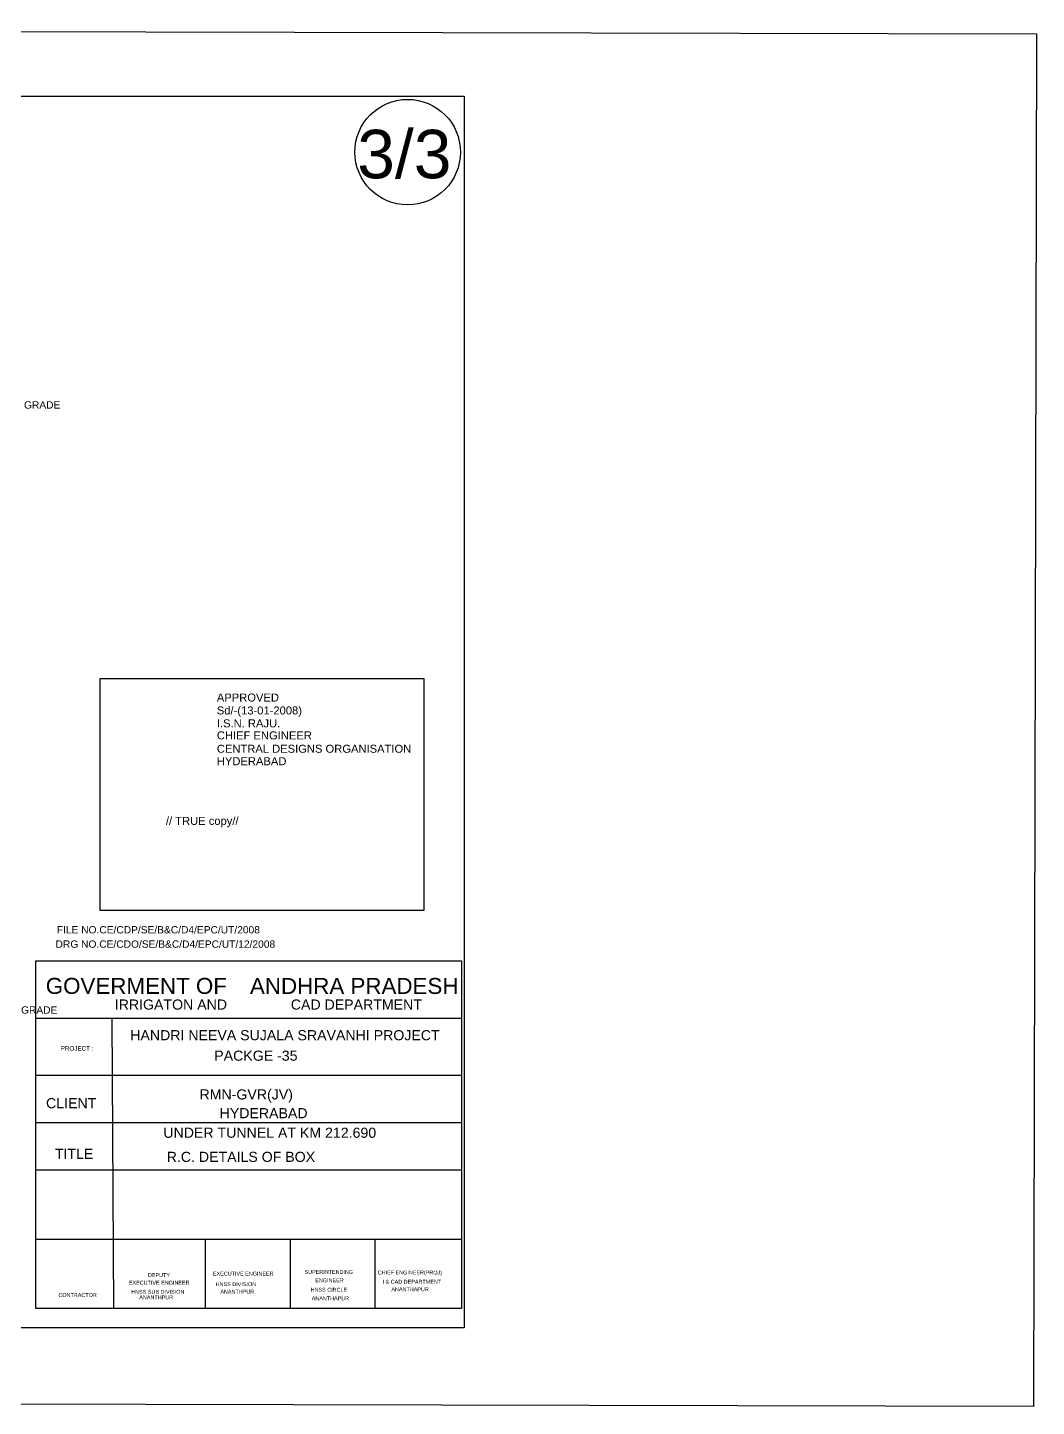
# Model space of a CAD drawing. Header units: metres. Extents: x 4 to 1005, y 1 to 472.
# Drawn here: x 660.8 to 1005.3, y 0.9 to 471.7 of the extents above; entities that cross this region are included whole.
import ezdxf

# ---------------------------------------------------------------- set-up
doc = ezdxf.new("R2010")
doc.units = ezdxf.units.M
doc.header["$MEASUREMENT"] = 0
doc.layers.add('DIMENSION', color=7, linetype='Continuous')
doc.layers.add('TEXT', color=7, linetype='Continuous')
doc.styles.get("Standard").update_dxf_attribs({"font": 'arial.ttf'})
picture_1 = doc.add_image_def('image1.jpg', size_in_pixel=(7220, 3384))

msp = doc.modelspace()

# ---------------------------------------------------------------- linework, layer by layer
at = {"layer": 'DIMENSION'}
for points in [[(215.75, 448.24), (809.89, 448.24), (809.89, 27.76), (215.75, 27.76)], [(685.57, 249.51), (796.09, 249.51), (796.09, 170.22), (685.57, 170.22)]]:
    msp.add_lwpolyline(points, close=True, dxfattribs=at)
at = {"layer": 'TEXT'}
msp.add_lwpolyline([(663.64, 153.1), (808.97, 153.1), (808.97, 34.3), (663.64, 34.3)], close=True, dxfattribs=at)
for points in [[(663.64, 133.48), (808.97, 133.48)], [(690.27, 34.3), (689.66, 133.48)], [(663.64, 113.97), (808.97, 113.97)], [(663.64, 97.84), (808.97, 97.84)], [(808.97, 81.62), (663.64, 81.62)], [(808.97, 57.93), (663.64, 57.93)], [(721.45, 57.93), (721.45, 34.3)], [(750.43, 57.93), (750.43, 34.3)], [(779.53, 34.3), (779.53, 57.93)]]:
    msp.add_lwpolyline(points, dxfattribs=at)
msp.add_circle((790.56, 429.19), 18.02, dxfattribs=at)

# ---------------------------------------------------------------- texts
for s, height, p in [('3/3', 16.564, (773.36, 420.25)), ('BOX IN RCC M 30 GRADE', 2.4962, (629.54, 341.61)), ('APPROVED', 2.733, (725.41, 241.59)), ('Sd/-(13-01-2008)', 2.7328, (725.41, 237.18)), ('I.S.N. RAJU.', 2.7328, (725.41, 232.77)), ('CHIEF ENGINEER', 2.7328, (725.41, 228.66)), ('CENTRAL DESIGNS ORGANISATION', 2.7328, (725.41, 224.1)), ('HYDERABAD', 2.733, (725.41, 219.84)), ('// TRUE copy//', 2.7328, (708.01, 199.47)), ('FILE NO.CE/CDP/SE/B&C/D4/EPC/UT/2008', 2.4962, (670.75, 162.41)), ('DRG NO.CE/CDO/SE/B&C/D4/EPC/UT/12/2008', 2.4962, (670.34, 157.52)), ('GOVERMENT OF  ', 5.4618, (666.98, 141.76)), ('ANDHRA PRADESH ', 5.4618, (736.71, 141.74)), ('BOX IN RCC M 30 GRADE', 2.4962, (628.53, 135.01)), ('IRRIGATON AND ', 3.4546, (690.56, 136.4)), ('CAD DEPARTMENT ', 3.4546, (750.67, 136.4)), ('HANDRI NEEVA SUJALA SRAVANHI PROJECT ', 3.4546, (695.84, 125.93)), ('PROJECT :', 1.534, (672.09, 122.39)), ('PACKGE -35', 3.455, (724.53, 118.94)), ('RMN-GVR(JV)', 3.4546, (719.49, 105.71)), ('CLIENT', 3.455, (667.08, 102.73)), ('HYDERABAD', 3.455, (726.36, 99.3)), ('UNDER TUNNEL AT KM 212.690', 3.4546, (707.14, 92.63)), ('TITLE ', 3.455, (670.1, 85.42)), ('R.C. DETAILS OF BOX', 3.4546, (708.29, 84.39)), ('SUPERINTENDING ', 1.3282, (755.35, 46.15)), ('CHIEF ENGINEER(PROJ)', 1.3282, (780.36, 45.95)), ('EXECUTIVE ENGINEER ', 1.3282, (695.36, 42.48)), ('DEPUTY ', 1.328, (701.88, 45.08)), ('EXECUTIVE ENGINEER ', 1.3282, (724.06, 45.58)), ('HNSS DIVISION ', 1.3282, (725.01, 41.98)), ('ENGINEER ', 1.328, (759.03, 43.3)), ('I & CAD DEPARTMENT ', 1.3282, (782, 42.82)), ('CONTRACTOR', 1.328, (671.32, 38.28)), ('HNSS SUB DIVISION ', 1.3282, (696.18, 39.38)), ('ANANTHPUR', 1.328, (698.93, 37.49)), ('ANANTHPUR', 1.328, (726.62, 39.42)), ('HNSS CIRCLE', 1.3282, (757.44, 40.08)), ('ANANTHAPUR', 1.328, (757.79, 37.14)), ('ANANTHAPUR', 1.328, (785.01, 40.25))]:
    msp.add_text(s, height=height, dxfattribs=at).set_placement(p)

# ---------------------------------------------------------------- pictures from other files: only their frames are drawn
image = msp.add_image(picture_1, insert=(4.3, 3.02), size_in_units=(1000, 468.7), rotation=-0.12112, dxfattribs=dict(at, fade=32))
image.dxf.flags = 7

doc.saveas('drawing.dxf')
